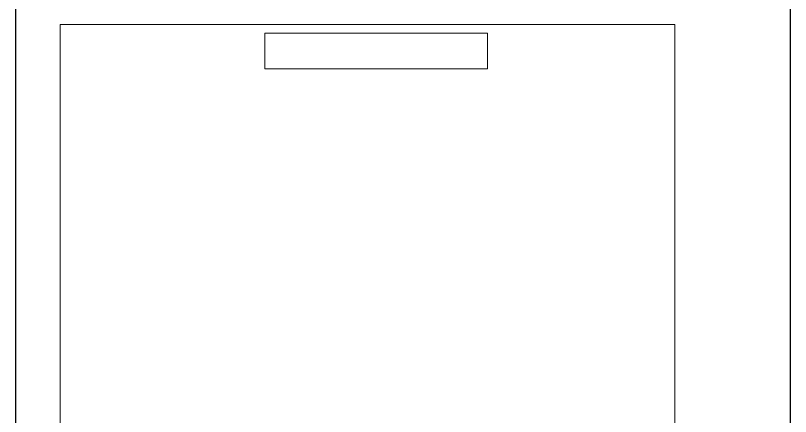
# Paper-space layout 'Sample Network Drawing - A1 Sheet' of a CAD drawing. Extents: x 49 to 806, y 22 to 564.
# Drawn here: x 612.49 to 619.72, y 225.6 to 229.35 of the extents above; entities that cross this region are included whole.
import ezdxf

# ---------------------------------------------------------------- set-up
doc = ezdxf.new("R2010")
doc.units = 0
doc.layers.add('N-EQPM', color=4, linetype='Continuous', lineweight=25)

psp = doc.layouts.new('Sample Network Drawing - A1 Sheet')

# ---------------------------------------------------------------- linework, layer by layer
at = {"layer": 'N-EQPM', "lineweight": 30}
for p, q in [((612.4862, 237.0003), (612.4862, 221.8591)), ((612.4862, 237.0003), (612.4862, 221.8591)), ((619.7241, 221.8591), (619.7241, 237.0003)), ((619.7241, 221.8591), (619.7241, 237.0003))]:
    psp.add_line(p, q, dxfattribs=at)
at = {"layer": 'N-EQPM', "lineweight": 0}
for points in [[(618.6425, 229.2633), (612.9022, 229.2633), (612.9022, 223.1902), (618.6425, 223.1902), (618.6425, 229.2633)], [(616.8955, 229.1801), (614.8156, 229.1801), (614.8156, 228.8473), (616.8955, 228.8473), (616.8955, 229.1801), (616.8955, 229.1801)], [(616.8955, 229.1801), (614.8156, 229.1801), (614.8156, 228.8473), (616.8955, 228.8473), (616.8955, 229.1801)]]:
    psp.add_lwpolyline(points, dxfattribs=at)

doc.saveas('drawing.dxf')
